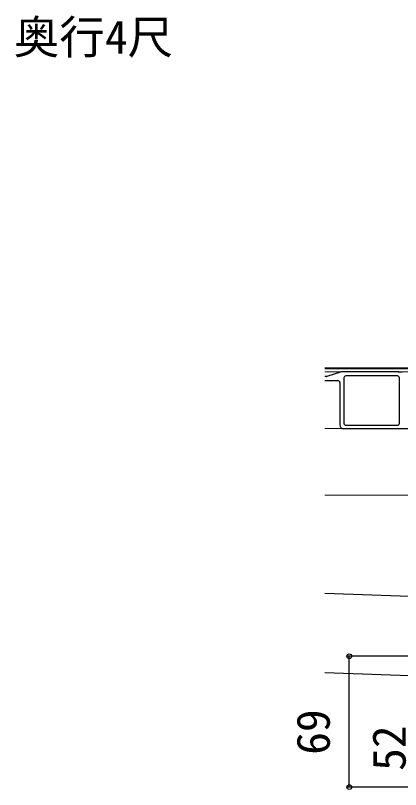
# Model space of a CAD drawing. Units: millimetres, scale not verified. Extents: x -1049 to 1051, y -1574 to 1565.
# Drawn here: x 388 to 591, y 372.4 to 780.5 of the extents above; entities that cross this region are included whole.
import ezdxf
from ezdxf.enums import TextEntityAlignment as Align

# ---------------------------------------------------------------- set-up
doc = ezdxf.new("R2010")
doc.units = ezdxf.units.MM
doc.header["$LTSCALE"] = 8
for name, color, linetype in [('0-2_USER1', 3, 'Continuous'), ('0-5_YKK_13', 4, 'Continuous'), ('0-6_YKK_D', 6, 'Continuous')]:
    doc.layers.add(name, color=color, linetype=linetype)
doc.layers.add('0-4_YKK_12', color=2, linetype='Continuous', lineweight=18)
doc.styles.add('ＭＳ ゴシック', font='')
doc.styles.get('ＭＳ ゴシック').set_extended_font_data('MS Gothic')

msp = doc.modelspace()

# ---------------------------------------------------------------- linework, layer by layer
at = {"layer": '0-4_YKK_12'}
for p, q in [((551.201, 594.701), (742.159, 594.701)), ((742.589, 594.201), (551.201, 594.201)), ((746.542, 592.701), (551.201, 592.701)), ((779.042, 562.701), (551.201, 562.701)), ((779.042, 527.701), (551.201, 527.701))]:
    msp.add_line(p, q, dxfattribs=at)
at = {"layer": '0-5_YKK_13'}
for p, q in [((559.969, 592.678), (552.115, 590.224)), ((589.469, 592.701), (560.118, 592.701)), ((589.972, 592.572), (589.612, 592.68)), ((591.969, 592.551), (590.115, 592.551)), ((551.966, 590.201), (551.201, 590.201)), ((551.201, 588.001), (558.042, 588.001)), ((561.242, 589.501), (561.242, 565.501)), ((589.442, 590.501), (562.242, 590.501)), ((590.442, 565.501), (590.442, 589.501)), ((559.042, 587.001), (559.042, 564.701)), ((562.242, 564.501), (589.442, 564.501)), ((561.042, 562.701), (757.542, 562.701)), ((551.201, 475.896), (653.06, 472.339)), ((651.595, 430.364), (551.201, 433.87))]:
    msp.add_line(p, q, dxfattribs=at)
for centre, radius, start, end in [((560.118, 592.201), 0.5, 90, 107.35402), ((589.469, 592.201), 0.5, 73.30076, 90), ((590.115, 593.051), 0.5, 253.30076, 270), ((551.966, 590.701), 0.5, 270, 287.35402), ((558.042, 587.001), 1, 0, 90), ((562.242, 589.501), 1, 90, 180), ((589.442, 589.501), 1, 0, 90), ((561.042, 564.701), 2, 180, 270), ((562.242, 565.501), 1, 180, 270), ((589.442, 565.501), 1, 270, 0)]:
    msp.add_arc(centre, radius, start, end, dxfattribs=at)
at = {"layer": '0-6_YKK_D'}
for p, q in [((713.987, 442.701), (563.042, 442.701)), ((564.042, 373.701), (564.042, 442.701)), ((650.042, 373.701), (563.042, 373.701))]:
    msp.add_line(p, q, dxfattribs=at)
for centre in [(564.042, 442.701), (564.042, 373.701)]:
    msp.add_circle(centre, 1.275, dxfattribs=at)

# ---------------------------------------------------------------- texts
at = {"layer": '0-2_USER1', "style": 'ＭＳ ゴシック'}
msp.add_text('奥行4尺', height=17.6, dxfattribs=at).set_placement((387.155, 755.064), align=Align.BOTTOM_LEFT)
at = {"layer": '0-6_YKK_D', "style": 'ＭＳ ゴシック'}
for s, p in [('69', (559.042, 390.746)), ('52', (599.042, 382.246))]:
    msp.add_text(s, height=17.6, rotation=90, dxfattribs=at).set_placement(p, align=Align.BOTTOM_LEFT)

doc.saveas('drawing.dxf')
